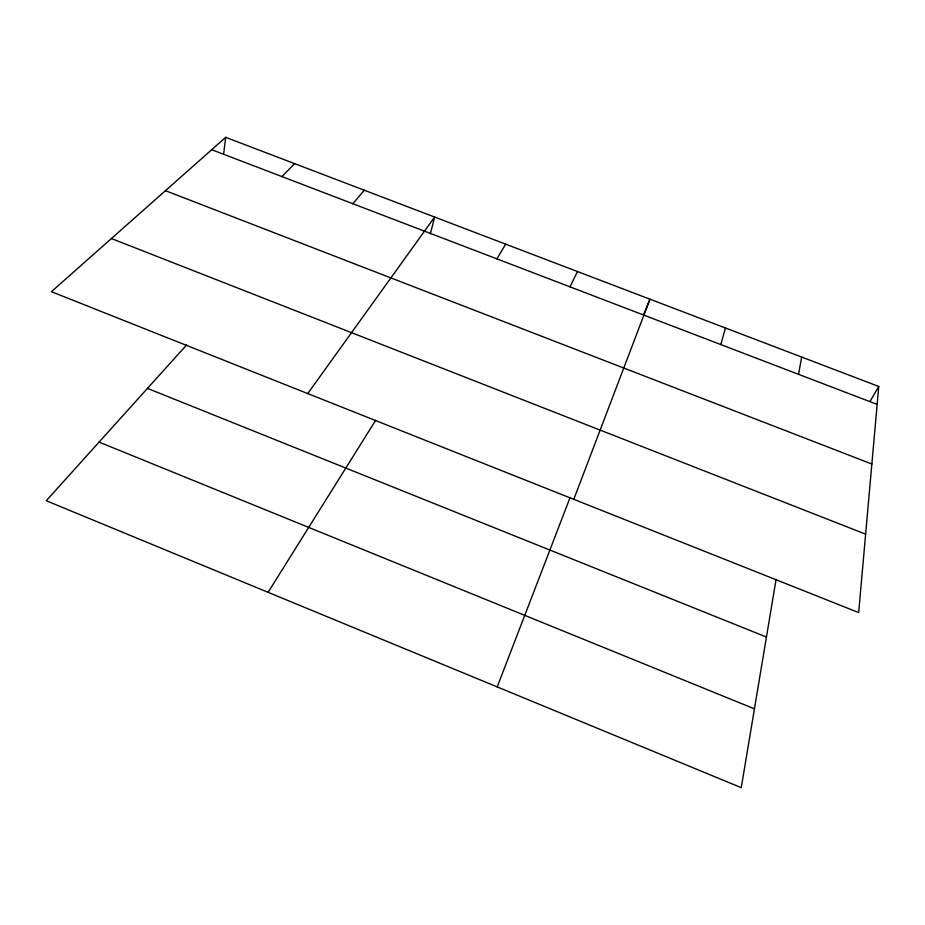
<?xml version="1.0" encoding="UTF-8"?>
<svg xmlns="http://www.w3.org/2000/svg" width="925" height="925" viewBox="0 0 925 925"><rect width="100%" height="100%" fill="white"/><g stroke="black" fill="none" stroke-linecap="round" stroke-linejoin="round"><path stroke-width="1.39" d="M878.75 386.465L858.666 612.57L51.43 291.687L225.677 137.339L878.75 386.465L870.101 401.311M223.596 154.267L225.677 137.339M776.11 579.223L741.26 787.661L46.25 500.737L186.63 344.921M798.564 374.324L801.674 357.062M430.368 233.782L434.634 217.051L307.748 393.576M720.806 344.574L725.42 327.97M573.801 499.327L649.951 299.191L643.557 314.986M497.211 686.917L570.089 497.546M569.997 286.854L577.454 271.534M496.875 258.861L505.686 244.154M268.1 592.324L375.689 420.274M352.841 203.731L364.288 190.215M281.917 176.583L294.636 163.644M211.709 149.711L877.154 404.41M165.459 190.677L871.859 464.026M111.416 238.546L865.638 534.153M147.468 388.384L766.443 637.048M99.079 442.092L754.442 708.839"/></g></svg>
